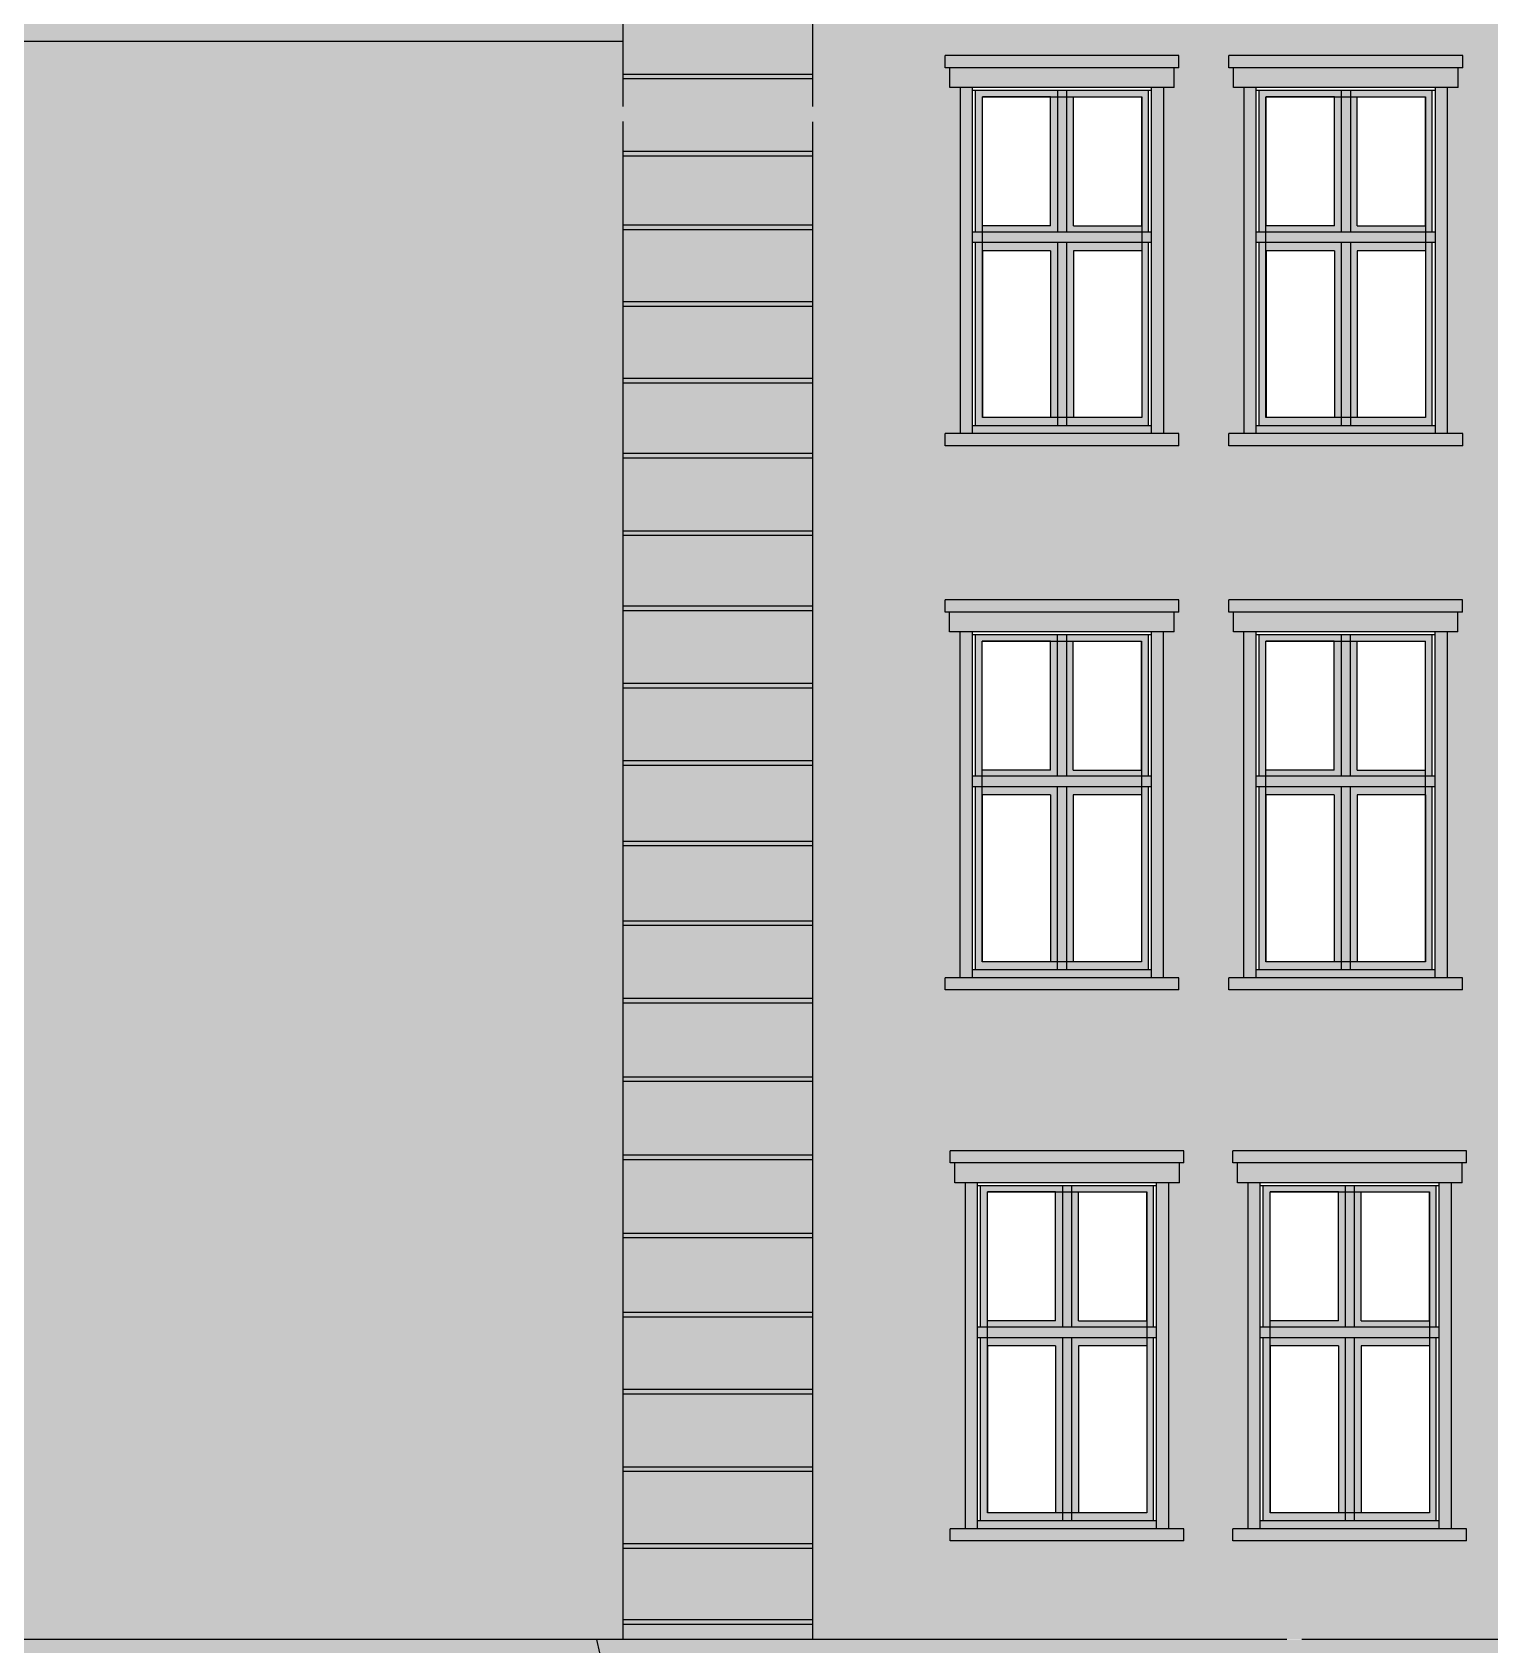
# Model space of a CAD drawing. Header units: metres. Extents: x 11 to 190, y 38 to 70.
# Drawn here: x 112.92 to 122.53, y 47.01 to 57.65 of the extents above; entities that cross this region are included whole.
import ezdxf

# ---------------------------------------------------------------- set-up
doc = ezdxf.new("R2010")
doc.units = ezdxf.units.M
doc.header["$LTSCALE"] = 0.01
doc.header["$XCLIPFRAME"] = 2
doc.linetypes.add('AUSGEZOGEN', pattern=[1000, 1000, 0])
for name, color, linetype in [('A_Fensterrahmen', 1, 'CONTINUOUS'), ('A_Glasbild', 7, 'CONTINUOUS'), ('A_Schraff_Fassade_OG', 41, 'CONTINUOUS'), ('A_Schraff_Fensterrahmen', 255, 'CONTINUOUS'), ('A_Schraff_Gewaende', 23, 'CONTINUOUS'), ('A_Schraff_Paneel', 14, 'CONTINUOUS'), ('A_Schraff_Sims', 17, 'CONTINUOUS'), ('FASSADE', 7, 'AUSGEZOGEN'), ('FASSADE_STRUKTUR', 8, 'AUSGEZOGEN')]:
    doc.layers.add(name, color=color, linetype=linetype)
picture_1 = doc.add_image_def('image1.jpg', size_in_pixel=(60, 84))

msp = doc.modelspace()

# ---------------------------------------------------------------- hatches: boundary and pattern name
at = {"layer": 'A_Schraff_Fassade_OG'}
h = msp.add_hatch(color=256, dxfattribs=at)
h.paths.add_polyline_path([(128.815, 61.399), (118.067, 61.398), (118.067, 59.594), (119.035, 59.594), (119.035, 60.865), (118.965, 60.865), (118.965, 60.995), (118.935, 60.995), (118.935, 61.075), (120.475, 61.075), (120.475, 60.995), (120.445, 60.995), (120.445, 60.865), (120.375, 60.865), (120.375, 59.594), (120.904, 59.594), (120.904, 60.865), (120.834, 60.865), (120.834, 60.995), (120.804, 60.995), (120.804, 61.075), (122.344, 61.075), (122.344, 60.995), (122.314, 60.995), (122.314, 60.865), (122.244, 60.865), (122.244, 59.594), (122.775, 59.594), (122.775, 60.865), (122.705, 60.865), (122.705, 60.995), (122.675, 60.995), (122.675, 61.075), (124.215, 61.075), (124.215, 60.995), (124.185, 60.995), (124.185, 60.865), (124.115, 60.865), (124.115, 59.594), (124.645, 59.594), (124.645, 60.865), (124.575, 60.865), (124.575, 60.995), (124.545, 60.995), (124.545, 61.075), (126.085, 61.075), (126.085, 60.995), (126.055, 60.995), (126.055, 60.865), (125.985, 60.865), (125.985, 59.594), (126.515, 59.594), (126.515, 60.865), (126.445, 60.865), (126.445, 60.995), (126.415, 60.995), (126.415, 61.075), (127.955, 61.075), (127.955, 60.995), (127.925, 60.995), (127.925, 60.865), (127.855, 60.865), (127.855, 59.594), (128.815, 59.594)])
h.paths.add_polyline_path([(128.815, 59.594), (127.855, 59.594), (127.855, 58.585), (127.955, 58.585), (127.955, 58.505), (126.415, 58.505), (126.415, 58.585), (126.515, 58.585), (126.515, 59.594), (125.985, 59.594), (125.985, 58.585), (126.085, 58.585), (126.085, 58.505), (124.545, 58.505), (124.545, 58.585), (124.645, 58.585), (124.645, 59.594), (124.115, 59.594), (124.115, 58.585), (124.215, 58.585), (124.215, 58.505), (122.675, 58.505), (122.675, 58.585), (122.775, 58.585), (122.775, 59.594), (122.244, 59.594), (122.244, 58.585), (122.344, 58.585), (122.344, 58.505), (120.804, 58.505), (120.804, 58.585), (120.904, 58.585), (120.904, 59.594), (120.375, 59.594), (120.375, 58.585), (120.475, 58.585), (120.475, 58.505), (118.935, 58.505), (118.935, 58.585), (119.035, 58.585), (119.035, 59.594), (118.067, 59.594), (118.067, 56.185), (119.038, 56.185), (119.038, 57.284), (118.968, 57.284), (118.968, 57.414), (118.938, 57.414), (118.938, 57.494), (120.478, 57.494), (120.478, 57.414), (120.448, 57.414), (120.448, 57.284), (120.378, 57.284), (120.378, 56.185), (120.908, 56.185), (120.908, 57.284), (120.838, 57.284), (120.838, 57.414), (120.808, 57.414), (120.808, 57.494), (122.348, 57.494), (122.348, 57.414), (122.318, 57.414), (122.318, 57.284), (122.248, 57.284), (122.248, 56.185), (122.779, 56.185), (122.779, 57.284), (122.709, 57.284), (122.709, 57.414), (122.679, 57.414), (122.679, 57.494), (124.219, 57.494), (124.219, 57.414), (124.189, 57.414), (124.189, 57.284), (124.119, 57.284), (124.119, 56.185), (124.649, 56.185), (124.649, 57.284), (124.579, 57.284), (124.579, 57.414), (124.549, 57.414), (124.549, 57.494), (126.089, 57.494), (126.089, 57.414), (126.059, 57.414), (126.059, 57.284), (125.989, 57.284), (125.989, 56.185), (126.585, 56.185), (126.585, 57.284), (126.515, 57.284), (126.515, 57.414), (126.485, 57.414), (126.485, 57.494), (128.025, 57.494), (128.025, 57.414), (127.995, 57.414), (127.995, 57.284), (127.925, 57.284), (127.925, 56.185), (128.815, 56.185)])
h.paths.add_polyline_path([(128.815, 56.185), (127.925, 56.185), (127.925, 55.004), (128.025, 55.004), (128.025, 54.924), (126.485, 54.924), (126.485, 55.004), (126.585, 55.004), (126.585, 56.185), (125.989, 56.185), (125.989, 55.004), (126.089, 55.004), (126.089, 54.924), (124.549, 54.924), (124.549, 55.004), (124.649, 55.004), (124.649, 56.185), (124.119, 56.185), (124.119, 55.004), (124.219, 55.004), (124.219, 54.924), (122.679, 54.924), (122.679, 55.004), (122.779, 55.004), (122.779, 56.185), (122.248, 56.185), (122.248, 55.004), (122.348, 55.004), (122.348, 54.924), (120.808, 54.924), (120.808, 55.004), (120.908, 55.004), (120.908, 56.185), (120.378, 56.185), (120.378, 55.004), (120.478, 55.004), (120.478, 54.924), (118.938, 54.924), (118.938, 55.004), (119.038, 55.004), (119.038, 56.185), (118.067, 56.185), (118.067, 52.565), (119.037, 52.565), (119.037, 53.698), (118.967, 53.698), (118.967, 53.828), (118.937, 53.828), (118.937, 53.908), (120.477, 53.908), (120.477, 53.828), (120.447, 53.828), (120.447, 53.698), (120.377, 53.698), (120.377, 52.565), (120.907, 52.565), (120.907, 53.698), (120.837, 53.698), (120.837, 53.828), (120.807, 53.828), (120.807, 53.908), (122.347, 53.908), (122.347, 53.828), (122.317, 53.828), (122.317, 53.698), (122.247, 53.698), (122.247, 52.565), (122.778, 52.565), (122.778, 53.698), (122.708, 53.698), (122.708, 53.828), (122.678, 53.828), (122.678, 53.908), (124.218, 53.908), (124.218, 53.828), (124.188, 53.828), (124.188, 53.698), (124.118, 53.698), (124.118, 52.565), (124.648, 52.565), (124.648, 53.698), (124.578, 53.698), (124.578, 53.828), (124.548, 53.828), (124.548, 53.908), (126.088, 53.908), (126.088, 53.828), (126.058, 53.828), (126.058, 53.698), (125.988, 53.698), (125.988, 52.565), (126.517, 52.565), (126.517, 53.698), (126.447, 53.698), (126.447, 53.828), (126.417, 53.828), (126.417, 53.908), (127.957, 53.908), (127.957, 53.828), (127.927, 53.828), (127.927, 53.698), (127.857, 53.698), (127.857, 52.565), (128.815, 52.565)])
h.paths.add_polyline_path([(128.815, 52.565), (127.857, 52.565), (127.857, 51.418), (127.957, 51.418), (127.957, 51.338), (126.417, 51.338), (126.417, 51.418), (126.517, 51.418), (126.517, 52.565), (125.988, 52.565), (125.988, 51.418), (126.088, 51.418), (126.088, 51.338), (124.548, 51.338), (124.548, 51.418), (124.648, 51.418), (124.648, 52.565), (124.118, 52.565), (124.118, 51.418), (124.218, 51.418), (124.218, 51.338), (122.678, 51.338), (122.678, 51.418), (122.778, 51.418), (122.778, 52.565), (122.247, 52.565), (122.247, 51.418), (122.347, 51.418), (122.347, 51.338), (120.807, 51.338), (120.807, 51.418), (120.907, 51.418), (120.907, 52.565), (120.377, 52.565), (120.377, 51.418), (120.477, 51.418), (120.477, 51.338), (118.937, 51.338), (118.937, 51.418), (119.037, 51.418), (119.037, 52.565), (118.067, 52.565), (118.067, 49.316), (119.071, 49.316), (119.071, 50.068), (119.001, 50.068), (119.001, 50.198), (118.971, 50.198), (118.971, 50.278), (120.511, 50.278), (120.511, 50.198), (120.481, 50.198), (120.481, 50.068), (120.411, 50.068), (120.411, 49.316), (120.934, 49.316), (120.934, 50.068), (120.864, 50.068), (120.864, 50.198), (120.834, 50.198), (120.834, 50.278), (122.374, 50.278), (122.374, 50.198), (122.344, 50.198), (122.344, 50.068), (122.274, 50.068), (122.274, 49.316), (122.842, 49.316), (122.842, 50.068), (122.772, 50.068), (122.772, 50.198), (122.742, 50.198), (122.742, 50.278), (124.282, 50.278), (124.282, 50.198), (124.252, 50.198), (124.252, 50.068), (124.182, 50.068), (124.182, 49.316), (124.731, 49.316), (124.731, 50.068), (124.661, 50.068), (124.661, 50.198), (124.631, 50.198), (124.631, 50.278), (126.171, 50.278), (126.171, 50.198), (126.141, 50.198), (126.141, 50.068), (126.071, 50.068), (126.071, 49.316), (126.596, 49.316), (126.596, 50.072), (126.526, 50.072), (126.526, 50.202), (126.496, 50.202), (126.496, 50.282), (128.036, 50.282), (128.036, 50.202), (128.006, 50.202), (128.006, 50.072), (127.936, 50.072), (127.936, 49.316), (128.815, 49.316)])
h.paths.add_polyline_path([(128.815, 49.316), (127.936, 49.316), (127.936, 47.792), (128.036, 47.792), (128.036, 47.712), (126.496, 47.712), (126.496, 47.792), (126.596, 47.792), (126.596, 49.316), (126.071, 49.316), (126.071, 47.788), (126.171, 47.788), (126.171, 47.708), (124.631, 47.708), (124.631, 47.788), (124.731, 47.788), (124.731, 49.316), (124.182, 49.316), (124.182, 47.788), (124.282, 47.788), (124.282, 47.708), (122.742, 47.708), (122.742, 47.788), (122.842, 47.788), (122.842, 49.316), (122.274, 49.316), (122.274, 47.788), (122.374, 47.788), (122.374, 47.708), (120.834, 47.708), (120.834, 47.788), (120.934, 47.788), (120.934, 49.316), (120.411, 49.316), (120.411, 47.788), (120.511, 47.788), (120.511, 47.708), (118.971, 47.708), (118.971, 47.788), (119.071, 47.788), (119.071, 49.316), (118.067, 49.316), (118.067, 47.058), (128.815, 47.058)])
msp.add_hatch(color=256, dxfattribs=at).paths.add_polyline_path([(110.389, 57.588), (110.389, 47.058), (116.643, 47.058), (116.817, 47.058), (116.817, 57.588)])
at = {"layer": 'A_Schraff_Fensterrahmen'}
h = msp.add_hatch(color=256, dxfattribs=at)
h.paths.add_polyline_path([(119.678, 57.264), (119.138, 57.264), (119.138, 56.332), (119.678, 56.332)])
h.paths.add_polyline_path([(119.633, 57.223), (119.633, 56.373), (119.183, 56.373), (119.183, 57.223)], flags=16)
h.paths.add_polyline_path([(120.278, 57.264), (119.738, 57.264), (119.738, 56.332), (120.278, 56.332)])
h.paths.add_polyline_path([(119.783, 57.223), (120.233, 57.223), (120.233, 56.373), (119.783, 56.373)], flags=16)
h.paths.add_polyline_path([(119.738, 57.264), (119.678, 57.264), (119.678, 56.332), (119.738, 56.332)])
h.paths.add_polyline_path([(119.678, 56.262), (119.138, 56.262), (119.138, 55.056), (119.678, 55.056)])
h.paths.add_polyline_path([(119.633, 56.209), (119.633, 55.109), (119.183, 55.109), (119.183, 56.209)], flags=16)
h.paths.add_polyline_path([(120.278, 56.262), (119.738, 56.262), (119.738, 55.056), (120.278, 55.056)])
h.paths.add_polyline_path([(120.233, 56.209), (120.233, 55.109), (119.783, 55.109), (119.783, 56.209)], flags=16)
h.paths.add_polyline_path([(119.738, 56.262), (119.678, 56.262), (119.678, 55.056), (119.738, 55.056)])
h.paths.add_polyline_path([(120.298, 56.299), (119.118, 56.299), (119.118, 56.262), (120.298, 56.262)])
h.paths.add_polyline_path([(120.298, 56.332), (119.118, 56.332), (119.118, 56.299), (120.298, 56.299)])
h.paths.add_polyline_path([(120.298, 55.056), (119.118, 55.056), (119.118, 55.004), (120.298, 55.004)])
h = msp.add_hatch(color=256, dxfattribs=at)
h.paths.add_polyline_path([(121.548, 57.264), (121.008, 57.264), (121.008, 56.332), (121.548, 56.332)])
h.paths.add_polyline_path([(121.503, 57.223), (121.503, 56.373), (121.053, 56.373), (121.053, 57.223)], flags=16)
h.paths.add_polyline_path([(122.148, 57.264), (121.608, 57.264), (121.608, 56.332), (122.148, 56.332)])
h.paths.add_polyline_path([(121.653, 57.223), (122.103, 57.223), (122.103, 56.373), (121.653, 56.373)], flags=16)
h.paths.add_polyline_path([(121.608, 57.264), (121.548, 57.264), (121.548, 56.332), (121.608, 56.332)])
h.paths.add_polyline_path([(121.548, 56.262), (121.008, 56.262), (121.008, 55.056), (121.548, 55.056)])
h.paths.add_polyline_path([(121.503, 56.209), (121.503, 55.109), (121.053, 55.109), (121.053, 56.209)], flags=16)
h.paths.add_polyline_path([(122.148, 56.262), (121.608, 56.262), (121.608, 55.056), (122.148, 55.056)])
h.paths.add_polyline_path([(122.103, 56.209), (122.103, 55.109), (121.653, 55.109), (121.653, 56.209)], flags=16)
h.paths.add_polyline_path([(121.608, 56.262), (121.548, 56.262), (121.548, 55.056), (121.608, 55.056)])
h.paths.add_polyline_path([(122.168, 56.299), (120.988, 56.299), (120.988, 56.262), (122.168, 56.262)])
h.paths.add_polyline_path([(122.168, 56.332), (120.988, 56.332), (120.988, 56.299), (122.168, 56.299)])
h.paths.add_polyline_path([(122.168, 55.056), (120.988, 55.056), (120.988, 55.004), (122.168, 55.004)])
h = msp.add_hatch(color=256, dxfattribs=at)
h.paths.add_polyline_path([(119.677, 53.678), (119.137, 53.678), (119.137, 52.746), (119.677, 52.746)])
h.paths.add_polyline_path([(119.632, 53.637), (119.632, 52.787), (119.182, 52.787), (119.182, 53.637)], flags=16)
h.paths.add_polyline_path([(120.277, 53.678), (119.737, 53.678), (119.737, 52.746), (120.277, 52.746)])
h.paths.add_polyline_path([(119.782, 53.637), (120.232, 53.637), (120.232, 52.787), (119.782, 52.787)], flags=16)
h.paths.add_polyline_path([(119.737, 53.678), (119.677, 53.678), (119.677, 52.746), (119.737, 52.746)])
h.paths.add_polyline_path([(119.677, 52.676), (119.137, 52.676), (119.137, 51.47), (119.677, 51.47)])
h.paths.add_polyline_path([(119.632, 52.623), (119.632, 51.523), (119.182, 51.523), (119.182, 52.623)], flags=16)
h.paths.add_polyline_path([(120.277, 52.676), (119.737, 52.676), (119.737, 51.47), (120.277, 51.47)])
h.paths.add_polyline_path([(120.232, 52.623), (120.232, 51.523), (119.782, 51.523), (119.782, 52.623)], flags=16)
h.paths.add_polyline_path([(119.737, 52.676), (119.677, 52.676), (119.677, 51.47), (119.737, 51.47)])
h.paths.add_polyline_path([(120.297, 52.713), (119.117, 52.713), (119.117, 52.676), (120.297, 52.676)])
h.paths.add_polyline_path([(120.297, 52.746), (119.117, 52.746), (119.117, 52.713), (120.297, 52.713)])
h.paths.add_polyline_path([(120.297, 51.47), (119.117, 51.47), (119.117, 51.418), (120.297, 51.418)])
h = msp.add_hatch(color=256, dxfattribs=at)
h.paths.add_polyline_path([(121.547, 53.678), (121.007, 53.678), (121.007, 52.746), (121.547, 52.746)])
h.paths.add_polyline_path([(121.502, 53.637), (121.502, 52.787), (121.052, 52.787), (121.052, 53.637)], flags=16)
h.paths.add_polyline_path([(122.147, 53.678), (121.607, 53.678), (121.607, 52.746), (122.147, 52.746)])
h.paths.add_polyline_path([(121.652, 53.637), (122.102, 53.637), (122.102, 52.787), (121.652, 52.787)], flags=16)
h.paths.add_polyline_path([(121.607, 53.678), (121.547, 53.678), (121.547, 52.746), (121.607, 52.746)])
h.paths.add_polyline_path([(121.547, 52.676), (121.007, 52.676), (121.007, 51.47), (121.547, 51.47)])
h.paths.add_polyline_path([(121.502, 52.623), (121.502, 51.523), (121.052, 51.523), (121.052, 52.623)], flags=16)
h.paths.add_polyline_path([(122.147, 52.676), (121.607, 52.676), (121.607, 51.47), (122.147, 51.47)])
h.paths.add_polyline_path([(122.102, 52.623), (122.102, 51.523), (121.652, 51.523), (121.652, 52.623)], flags=16)
h.paths.add_polyline_path([(121.607, 52.676), (121.547, 52.676), (121.547, 51.47), (121.607, 51.47)])
h.paths.add_polyline_path([(122.167, 52.713), (120.987, 52.713), (120.987, 52.676), (122.167, 52.676)])
h.paths.add_polyline_path([(122.167, 52.746), (120.987, 52.746), (120.987, 52.713), (122.167, 52.713)])
h.paths.add_polyline_path([(122.167, 51.47), (120.987, 51.47), (120.987, 51.418), (122.167, 51.418)])
h = msp.add_hatch(color=256, dxfattribs=at)
h.paths.add_polyline_path([(119.711, 50.048), (119.171, 50.048), (119.171, 49.116), (119.711, 49.116)])
h.paths.add_polyline_path([(119.666, 50.007), (119.666, 49.157), (119.216, 49.157), (119.216, 50.007)], flags=16)
h.paths.add_polyline_path([(120.311, 50.048), (119.771, 50.048), (119.771, 49.116), (120.311, 49.116)])
h.paths.add_polyline_path([(119.816, 50.007), (120.266, 50.007), (120.266, 49.157), (119.816, 49.157)], flags=16)
h.paths.add_polyline_path([(119.771, 50.048), (119.711, 50.048), (119.711, 49.116), (119.771, 49.116)])
h.paths.add_polyline_path([(119.711, 49.046), (119.171, 49.046), (119.171, 47.84), (119.711, 47.84)])
h.paths.add_polyline_path([(119.666, 48.993), (119.666, 47.893), (119.216, 47.893), (119.216, 48.993)], flags=16)
h.paths.add_polyline_path([(120.311, 49.046), (119.771, 49.046), (119.771, 47.84), (120.311, 47.84)])
h.paths.add_polyline_path([(120.266, 48.993), (120.266, 47.893), (119.816, 47.893), (119.816, 48.993)], flags=16)
h.paths.add_polyline_path([(119.771, 49.046), (119.711, 49.046), (119.711, 47.84), (119.771, 47.84)])
h.paths.add_polyline_path([(120.331, 49.083), (119.151, 49.083), (119.151, 49.046), (120.331, 49.046)])
h.paths.add_polyline_path([(120.331, 49.116), (119.151, 49.116), (119.151, 49.083), (120.331, 49.083)])
h.paths.add_polyline_path([(120.331, 47.84), (119.151, 47.84), (119.151, 47.788), (120.331, 47.788)])
h = msp.add_hatch(color=256, dxfattribs=at)
h.paths.add_polyline_path([(121.574, 50.048), (121.034, 50.048), (121.034, 49.116), (121.574, 49.116)])
h.paths.add_polyline_path([(121.529, 50.007), (121.529, 49.157), (121.079, 49.157), (121.079, 50.007)], flags=16)
h.paths.add_polyline_path([(122.174, 50.048), (121.634, 50.048), (121.634, 49.116), (122.174, 49.116)])
h.paths.add_polyline_path([(121.679, 50.007), (122.129, 50.007), (122.129, 49.157), (121.679, 49.157)], flags=16)
h.paths.add_polyline_path([(121.634, 50.048), (121.574, 50.048), (121.574, 49.116), (121.634, 49.116)])
h.paths.add_polyline_path([(121.574, 49.046), (121.034, 49.046), (121.034, 47.84), (121.574, 47.84)])
h.paths.add_polyline_path([(121.529, 48.993), (121.529, 47.893), (121.079, 47.893), (121.079, 48.993)], flags=16)
h.paths.add_polyline_path([(122.174, 49.046), (121.634, 49.046), (121.634, 47.84), (122.174, 47.84)])
h.paths.add_polyline_path([(122.129, 48.993), (122.129, 47.893), (121.679, 47.893), (121.679, 48.993)], flags=16)
h.paths.add_polyline_path([(121.634, 49.046), (121.574, 49.046), (121.574, 47.84), (121.634, 47.84)])
h.paths.add_polyline_path([(122.194, 49.083), (121.014, 49.083), (121.014, 49.046), (122.194, 49.046)])
h.paths.add_polyline_path([(122.194, 49.116), (121.014, 49.116), (121.014, 49.083), (122.194, 49.083)])
h.paths.add_polyline_path([(122.194, 47.84), (121.014, 47.84), (121.014, 47.788), (122.194, 47.788)])
at = {"layer": 'A_Schraff_Gewaende'}
h = msp.add_hatch(color=256, dxfattribs=at)
h.dxf.hatch_style = 1
h.paths.add_polyline_path([(120.478, 57.494), (118.938, 57.494), (118.938, 57.414), (120.478, 57.414)])
h.paths.add_polyline_path([(120.448, 57.414), (118.968, 57.414), (118.968, 57.284), (120.448, 57.284)])
h.paths.add_polyline_path([(119.118, 57.284), (119.038, 57.284), (119.038, 55.004), (119.118, 55.004)])
h.paths.add_polyline_path([(120.378, 57.284), (120.298, 57.284), (120.298, 55.004), (120.378, 55.004)])
h.paths.add_polyline_path([(120.298, 55.056), (119.118, 55.056), (119.118, 55.004), (120.298, 55.004)])
h.paths.add_polyline_path([(120.478, 55.004), (118.938, 55.004), (118.938, 54.924), (120.478, 54.924)])
h = msp.add_hatch(color=256, dxfattribs=at)
h.dxf.hatch_style = 1
h.paths.add_polyline_path([(122.348, 57.494), (120.808, 57.494), (120.808, 57.414), (122.348, 57.414)])
h.paths.add_polyline_path([(122.318, 57.414), (120.838, 57.414), (120.838, 57.284), (122.318, 57.284)])
h.paths.add_polyline_path([(120.988, 57.284), (120.908, 57.284), (120.908, 55.004), (120.988, 55.004)])
h.paths.add_polyline_path([(122.248, 57.284), (122.168, 57.284), (122.168, 55.004), (122.248, 55.004)])
h.paths.add_polyline_path([(122.168, 55.056), (120.988, 55.056), (120.988, 55.004), (122.168, 55.004)])
h.paths.add_polyline_path([(122.348, 55.004), (120.808, 55.004), (120.808, 54.924), (122.348, 54.924)])
h = msp.add_hatch(color=256, dxfattribs=at)
h.dxf.hatch_style = 1
h.paths.add_polyline_path([(120.477, 53.908), (118.937, 53.908), (118.937, 53.828), (120.477, 53.828)])
h.paths.add_polyline_path([(120.447, 53.828), (118.967, 53.828), (118.967, 53.698), (120.447, 53.698)])
h.paths.add_polyline_path([(119.117, 53.698), (119.037, 53.698), (119.037, 51.418), (119.117, 51.418)])
h.paths.add_polyline_path([(120.377, 53.698), (120.297, 53.698), (120.297, 51.418), (120.377, 51.418)])
h.paths.add_polyline_path([(120.297, 51.47), (119.117, 51.47), (119.117, 51.418), (120.297, 51.418)])
h.paths.add_polyline_path([(120.477, 51.418), (118.937, 51.418), (118.937, 51.338), (120.477, 51.338)])
h = msp.add_hatch(color=256, dxfattribs=at)
h.dxf.hatch_style = 1
h.paths.add_polyline_path([(122.347, 53.908), (120.807, 53.908), (120.807, 53.828), (122.347, 53.828)])
h.paths.add_polyline_path([(122.317, 53.828), (120.837, 53.828), (120.837, 53.698), (122.317, 53.698)])
h.paths.add_polyline_path([(120.987, 53.698), (120.907, 53.698), (120.907, 51.418), (120.987, 51.418)])
h.paths.add_polyline_path([(122.247, 53.698), (122.167, 53.698), (122.167, 51.418), (122.247, 51.418)])
h.paths.add_polyline_path([(122.167, 51.47), (120.987, 51.47), (120.987, 51.418), (122.167, 51.418)])
h.paths.add_polyline_path([(122.347, 51.418), (120.807, 51.418), (120.807, 51.338), (122.347, 51.338)])
h = msp.add_hatch(color=256, dxfattribs=at)
h.dxf.hatch_style = 1
h.paths.add_polyline_path([(120.511, 50.278), (118.971, 50.278), (118.971, 50.198), (120.511, 50.198)])
h.paths.add_polyline_path([(120.481, 50.198), (119.001, 50.198), (119.001, 50.068), (120.481, 50.068)])
h.paths.add_polyline_path([(119.151, 50.068), (119.071, 50.068), (119.071, 47.788), (119.151, 47.788)])
h.paths.add_polyline_path([(120.411, 50.068), (120.331, 50.068), (120.331, 47.788), (120.411, 47.788)])
h.paths.add_polyline_path([(120.331, 47.84), (119.151, 47.84), (119.151, 47.788), (120.331, 47.788)])
h.paths.add_polyline_path([(120.511, 47.788), (118.971, 47.788), (118.971, 47.708), (120.511, 47.708)])
h = msp.add_hatch(color=256, dxfattribs=at)
h.dxf.hatch_style = 1
h.paths.add_polyline_path([(122.374, 50.278), (120.834, 50.278), (120.834, 50.198), (122.374, 50.198)])
h.paths.add_polyline_path([(122.344, 50.198), (120.864, 50.198), (120.864, 50.068), (122.344, 50.068)])
h.paths.add_polyline_path([(121.014, 50.068), (120.934, 50.068), (120.934, 47.788), (121.014, 47.788)])
h.paths.add_polyline_path([(122.274, 50.068), (122.194, 50.068), (122.194, 47.788), (122.274, 47.788)])
h.paths.add_polyline_path([(122.194, 47.84), (121.014, 47.84), (121.014, 47.788), (122.194, 47.788)])
h.paths.add_polyline_path([(122.374, 47.788), (120.834, 47.788), (120.834, 47.708), (122.374, 47.708)])
at = {"layer": 'A_Schraff_Paneel'}
h = msp.add_hatch(color=256, dxfattribs=at)
h.paths.add_polyline_path([(128.815, 61.399), (128.815, 47.058), (130.072, 47.058), (130.071, 61.399)])
h.paths.add_polyline_path([(116.817, 61.393), (116.817, 47.058), (118.067, 47.058), (118.066, 61.398)])
at = {"layer": 'A_Schraff_Sims'}
h = msp.add_hatch(color=256, dxfattribs=at)
h.paths.add_polyline_path([(116.817, 57.707), (31.233, 57.707), (31.233, 57.588), (116.817, 57.588)])
h.paths.add_polyline_path([(55.246, 43.35), (55.257, 43.434), (55.117, 43.484), (31.28, 43.484), (31.14, 43.434), (31.151, 43.35)])
h = msp.add_hatch(color=256, dxfattribs=at)
h.paths.add_polyline_path([(116.643, 47.056), (130.286, 47.056), (130.265, 46.969), (116.662, 46.969)])
h.paths.add_polyline_path([(130.286, 47.056), (131.289, 47.056), (131.289, 46.969), (130.265, 46.969)])
h.paths.add_polyline_path([(130.052, 46.969), (131.289, 46.969), (131.161, 46.917), (130.052, 46.917)])
h.paths.add_polyline_path([(130.052, 46.917), (131.161, 46.917), (131.161, 46.895), (130.052, 46.895)])
h.paths.add_polyline_path([(130.072, 47.921), (131.049, 47.921), (131.049, 47.771), (130.072, 47.771)])
msp.add_hatch(color=256, dxfattribs=at).paths.add_polyline_path([(116.662, 46.97), (116.643, 47.058), (59.001, 47.058), (59.001, 46.97)])

# ---------------------------------------------------------------- linework, layer by layer
at = {"layer": 'A_Fensterrahmen'}
for p, q in [((120.298, 57.264), (119.118, 57.264)), ((119.138, 56.332), (119.138, 57.264)), ((119.678, 57.264), (119.678, 56.332)), ((119.738, 57.264), (119.738, 56.332)), ((120.278, 56.332), (120.278, 57.264)), ((122.168, 57.264), (120.988, 57.264)), ((121.008, 56.332), (121.008, 57.264)), ((121.548, 57.264), (121.548, 56.332)), ((121.608, 57.264), (121.608, 56.332)), ((122.148, 56.332), (122.148, 57.264)), ((119.183, 56.373), (119.183, 57.223)), ((119.633, 57.223), (119.183, 57.223)), ((119.633, 56.373), (119.633, 57.223)), ((119.783, 56.373), (119.783, 57.223)), ((119.783, 57.223), (120.233, 57.223)), ((120.233, 56.373), (120.233, 57.223)), ((121.503, 57.223), (121.053, 57.223)), ((121.053, 56.373), (121.053, 57.223)), ((121.503, 56.373), (121.503, 57.223)), ((121.653, 56.373), (121.653, 57.223)), ((121.653, 57.223), (122.103, 57.223)), ((122.103, 56.373), (122.103, 57.223)), ((120.298, 56.332), (119.118, 56.332)), ((119.633, 56.373), (119.183, 56.373)), ((119.783, 56.373), (120.233, 56.373)), ((122.168, 56.332), (120.988, 56.332)), ((121.503, 56.373), (121.053, 56.373)), ((121.653, 56.373), (122.103, 56.373)), ((120.298, 56.262), (119.118, 56.262)), ((119.138, 55.056), (119.138, 56.262)), ((119.633, 56.209), (119.183, 56.209)), ((119.183, 56.209), (119.183, 55.109)), ((119.633, 56.209), (119.633, 55.109)), ((119.678, 56.262), (119.678, 55.056)), ((119.738, 56.262), (119.738, 55.056)), ((119.783, 56.209), (119.783, 55.109)), ((120.233, 56.209), (119.783, 56.209)), ((120.233, 56.209), (120.233, 55.109)), ((120.278, 55.056), (120.278, 56.262)), ((122.168, 56.262), (120.988, 56.262)), ((121.008, 55.056), (121.008, 56.262)), ((121.503, 56.209), (121.053, 56.209)), ((121.053, 56.209), (121.053, 55.109)), ((121.503, 56.209), (121.503, 55.109)), ((121.548, 56.262), (121.548, 55.056)), ((121.608, 56.262), (121.608, 55.056)), ((121.653, 56.209), (121.653, 55.109)), ((122.103, 56.209), (121.653, 56.209)), ((122.103, 56.209), (122.103, 55.109)), ((122.148, 55.056), (122.148, 56.262)), ((119.633, 55.109), (119.183, 55.109)), ((120.233, 55.109), (119.783, 55.109)), ((121.503, 55.109), (121.053, 55.109)), ((122.103, 55.109), (121.653, 55.109)), ((120.298, 55.056), (119.118, 55.056)), ((122.168, 55.056), (120.988, 55.056)), ((120.297, 53.678), (119.117, 53.678)), ((119.137, 52.746), (119.137, 53.678)), ((119.632, 53.637), (119.182, 53.637)), ((119.182, 52.787), (119.182, 53.637)), ((119.632, 52.787), (119.632, 53.637)), ((119.677, 53.678), (119.677, 52.746)), ((119.737, 53.678), (119.737, 52.746)), ((119.782, 52.787), (119.782, 53.637)), ((119.782, 53.637), (120.232, 53.637)), ((120.232, 52.787), (120.232, 53.637)), ((120.277, 52.746), (120.277, 53.678)), ((122.167, 53.678), (120.987, 53.678)), ((121.007, 52.746), (121.007, 53.678)), ((121.502, 53.637), (121.052, 53.637)), ((121.052, 52.787), (121.052, 53.637)), ((121.502, 52.787), (121.502, 53.637)), ((121.547, 53.678), (121.547, 52.746)), ((121.607, 53.678), (121.607, 52.746)), ((121.652, 53.637), (122.102, 53.637)), ((121.652, 52.787), (121.652, 53.637)), ((122.102, 52.787), (122.102, 53.637)), ((122.147, 52.746), (122.147, 53.678)), ((119.632, 52.787), (119.182, 52.787)), ((119.782, 52.787), (120.232, 52.787)), ((121.502, 52.787), (121.052, 52.787)), ((121.652, 52.787), (122.102, 52.787)), ((120.297, 52.746), (119.117, 52.746)), ((120.297, 52.676), (119.117, 52.676)), ((119.137, 51.47), (119.137, 52.676)), ((119.677, 52.676), (119.677, 51.47)), ((119.737, 52.676), (119.737, 51.47)), ((120.277, 51.47), (120.277, 52.676)), ((122.167, 52.746), (120.987, 52.746)), ((122.167, 52.676), (120.987, 52.676)), ((121.007, 51.47), (121.007, 52.676)), ((121.547, 52.676), (121.547, 51.47)), ((121.607, 52.676), (121.607, 51.47)), ((122.147, 51.47), (122.147, 52.676)), ((119.182, 52.623), (119.182, 51.523)), ((119.632, 52.623), (119.182, 52.623)), ((119.632, 52.623), (119.632, 51.523)), ((119.782, 52.623), (119.782, 51.523)), ((120.232, 52.623), (119.782, 52.623)), ((120.232, 52.623), (120.232, 51.523)), ((121.502, 52.623), (121.052, 52.623)), ((121.052, 52.623), (121.052, 51.523)), ((121.502, 52.623), (121.502, 51.523)), ((121.652, 52.623), (121.652, 51.523)), ((122.102, 52.623), (121.652, 52.623)), ((122.102, 52.623), (122.102, 51.523)), ((119.632, 51.523), (119.182, 51.523)), ((120.232, 51.523), (119.782, 51.523)), ((121.502, 51.523), (121.052, 51.523)), ((122.102, 51.523), (121.652, 51.523)), ((120.297, 51.47), (119.117, 51.47)), ((122.167, 51.47), (120.987, 51.47)), ((120.331, 50.048), (119.151, 50.048)), ((119.171, 49.116), (119.171, 50.048)), ((119.666, 50.007), (119.216, 50.007)), ((119.216, 49.157), (119.216, 50.007)), ((119.666, 49.157), (119.666, 50.007)), ((119.711, 50.048), (119.711, 49.116)), ((119.771, 50.048), (119.771, 49.116)), ((119.816, 49.157), (119.816, 50.007)), ((119.816, 50.007), (120.266, 50.007)), ((120.266, 49.157), (120.266, 50.007)), ((120.311, 49.116), (120.311, 50.048)), ((122.194, 50.048), (121.014, 50.048)), ((121.034, 49.116), (121.034, 50.048)), ((121.529, 50.007), (121.079, 50.007)), ((121.079, 49.157), (121.079, 50.007)), ((121.529, 49.157), (121.529, 50.007)), ((121.574, 50.048), (121.574, 49.116)), ((121.634, 50.048), (121.634, 49.116)), ((121.679, 49.157), (121.679, 50.007)), ((121.679, 50.007), (122.129, 50.007)), ((122.129, 49.157), (122.129, 50.007)), ((122.174, 49.116), (122.174, 50.048)), ((119.666, 49.157), (119.216, 49.157)), ((119.816, 49.157), (120.266, 49.157)), ((121.529, 49.157), (121.079, 49.157)), ((121.679, 49.157), (122.129, 49.157)), ((120.331, 49.116), (119.151, 49.116)), ((120.331, 49.046), (119.151, 49.046)), ((119.171, 47.84), (119.171, 49.046)), ((119.711, 49.046), (119.711, 47.84)), ((119.771, 49.046), (119.771, 47.84)), ((120.311, 47.84), (120.311, 49.046)), ((122.194, 49.116), (121.014, 49.116)), ((122.194, 49.046), (121.014, 49.046)), ((121.034, 47.84), (121.034, 49.046)), ((121.574, 49.046), (121.574, 47.84)), ((121.634, 49.046), (121.634, 47.84)), ((122.174, 47.84), (122.174, 49.046)), ((119.666, 48.993), (119.216, 48.993)), ((119.216, 48.993), (119.216, 47.893)), ((119.666, 48.993), (119.666, 47.893)), ((119.816, 48.993), (119.816, 47.893)), ((120.266, 48.993), (119.816, 48.993)), ((120.266, 48.993), (120.266, 47.893)), ((121.529, 48.993), (121.079, 48.993)), ((121.079, 48.993), (121.079, 47.893)), ((121.529, 48.993), (121.529, 47.893)), ((121.679, 48.993), (121.679, 47.893)), ((122.129, 48.993), (121.679, 48.993)), ((122.129, 48.993), (122.129, 47.893)), ((119.666, 47.893), (119.216, 47.893)), ((120.266, 47.893), (119.816, 47.893)), ((121.529, 47.893), (121.079, 47.893)), ((122.129, 47.893), (121.679, 47.893)), ((120.331, 47.84), (119.151, 47.84)), ((122.194, 47.84), (121.014, 47.84))]:
    msp.add_line(p, q, dxfattribs=at)
at = {"layer": 'FASSADE'}
for p, q in [((116.817, 47.06), (116.817, 61.402)), ((116.817, 47.058), (116.817, 61.398)), ((116.817, 47.06), (116.817, 61.397)), ((116.817, 47.06), (116.817, 61.393)), ((116.817, 57.588), (59.133, 57.588)), ((120.478, 57.494), (118.938, 57.494)), ((118.938, 57.414), (118.938, 57.494)), ((120.478, 57.414), (120.478, 57.494)), ((122.348, 57.494), (120.808, 57.494)), ((120.808, 57.414), (120.808, 57.494)), ((122.348, 57.414), (122.348, 57.494)), ((120.478, 57.414), (118.938, 57.414)), ((118.968, 57.284), (118.968, 57.414)), ((120.448, 57.284), (120.448, 57.414)), ((122.348, 57.414), (120.808, 57.414)), ((120.838, 57.284), (120.838, 57.414)), ((122.318, 57.284), (122.318, 57.414)), ((120.448, 57.284), (118.968, 57.284)), ((119.038, 55.004), (119.038, 57.284)), ((119.118, 55.004), (119.118, 57.284)), ((120.298, 55.004), (120.298, 57.284)), ((120.378, 55.004), (120.378, 57.284)), ((122.318, 57.284), (120.838, 57.284)), ((120.908, 55.004), (120.908, 57.284)), ((120.988, 55.004), (120.988, 57.284)), ((122.168, 55.004), (122.168, 57.284)), ((122.248, 55.004), (122.248, 57.284)), ((120.478, 55.004), (118.938, 55.004)), ((118.938, 54.924), (118.938, 55.004)), ((120.478, 54.924), (120.478, 55.004)), ((122.348, 55.004), (120.808, 55.004)), ((120.808, 54.924), (120.808, 55.004)), ((122.348, 54.924), (122.348, 55.004)), ((120.478, 54.924), (118.938, 54.924)), ((122.348, 54.924), (120.808, 54.924)), ((120.477, 53.908), (118.937, 53.908)), ((118.937, 53.828), (118.937, 53.908)), ((120.477, 53.828), (118.937, 53.828)), ((118.967, 53.698), (118.967, 53.828)), ((120.447, 53.698), (120.447, 53.828)), ((120.477, 53.828), (120.477, 53.908)), ((122.347, 53.908), (120.807, 53.908)), ((120.807, 53.828), (120.807, 53.908)), ((122.347, 53.828), (120.807, 53.828)), ((120.837, 53.698), (120.837, 53.828)), ((122.317, 53.698), (122.317, 53.828)), ((122.347, 53.828), (122.347, 53.908)), ((120.447, 53.698), (118.967, 53.698)), ((119.037, 51.418), (119.037, 53.698)), ((119.117, 51.418), (119.117, 53.698)), ((120.297, 51.418), (120.297, 53.698)), ((120.377, 51.418), (120.377, 53.698)), ((122.317, 53.698), (120.837, 53.698)), ((120.907, 51.418), (120.907, 53.698)), ((120.987, 51.418), (120.987, 53.698)), ((122.167, 51.418), (122.167, 53.698)), ((122.247, 51.418), (122.247, 53.698)), ((120.477, 51.418), (118.937, 51.418)), ((118.937, 51.338), (118.937, 51.418)), ((120.477, 51.338), (120.477, 51.418)), ((122.347, 51.418), (120.807, 51.418)), ((120.807, 51.338), (120.807, 51.418)), ((122.347, 51.338), (122.347, 51.418)), ((120.477, 51.338), (118.937, 51.338)), ((122.347, 51.338), (120.807, 51.338)), ((120.511, 50.278), (118.971, 50.278)), ((118.971, 50.198), (118.971, 50.278)), ((120.511, 50.198), (120.511, 50.278)), ((122.374, 50.278), (120.834, 50.278)), ((120.834, 50.198), (120.834, 50.278)), ((122.374, 50.198), (122.374, 50.278)), ((120.511, 50.198), (118.971, 50.198)), ((119.001, 50.068), (119.001, 50.198)), ((120.481, 50.068), (120.481, 50.198)), ((122.374, 50.198), (120.834, 50.198)), ((120.864, 50.068), (120.864, 50.198)), ((122.344, 50.068), (122.344, 50.198)), ((120.481, 50.068), (119.001, 50.068)), ((119.071, 47.788), (119.071, 50.068)), ((119.151, 47.788), (119.151, 50.068)), ((120.331, 47.788), (120.331, 50.068)), ((120.411, 47.788), (120.411, 50.068)), ((122.344, 50.068), (120.864, 50.068)), ((120.934, 47.788), (120.934, 50.068)), ((121.014, 47.788), (121.014, 50.068)), ((122.194, 47.788), (122.194, 50.068)), ((122.274, 47.788), (122.274, 50.068)), ((120.511, 47.788), (118.971, 47.788)), ((118.971, 47.708), (118.971, 47.788)), ((120.511, 47.708), (120.511, 47.788)), ((122.374, 47.788), (120.834, 47.788)), ((120.834, 47.708), (120.834, 47.788)), ((122.374, 47.708), (122.374, 47.788)), ((120.511, 47.708), (118.971, 47.708)), ((122.374, 47.708), (120.834, 47.708)), ((116.643, 47.058), (59.001, 47.058)), ((116.662, 46.97), (116.643, 47.058)), ((131.289, 47.058), (116.643, 47.058))]:
    msp.add_line(p, q, dxfattribs=at)
at = {"layer": 'FASSADE_STRUKTUR'}
msp.add_line((118.067, 47.059), (118.067, 61.402), dxfattribs=at)
at = {"layer": 'FASSADE_STRUKTUR', "color": 2}
for p, q in [((116.817, 57.373), (118.067, 57.373)), ((116.817, 57.343), (118.067, 57.343)), ((116.817, 56.864), (118.067, 56.864)), ((116.817, 56.834), (118.067, 56.834)), ((116.817, 56.379), (118.067, 56.379)), ((116.817, 56.349), (118.067, 56.349)), ((116.817, 55.874), (118.067, 55.874)), ((116.817, 55.844), (118.067, 55.844)), ((116.817, 55.369), (118.067, 55.369)), ((116.817, 55.339), (118.067, 55.339)), ((116.817, 54.874), (118.067, 54.874)), ((116.817, 54.844), (118.067, 54.844)), ((116.817, 54.364), (118.067, 54.364)), ((116.817, 54.334), (118.067, 54.334)), ((116.817, 53.869), (118.067, 53.869)), ((116.817, 53.839), (118.067, 53.839)), ((116.817, 53.359), (118.067, 53.359)), ((116.817, 53.329), (118.067, 53.329)), ((116.817, 52.849), (118.067, 52.849)), ((116.817, 52.819), (118.067, 52.819)), ((116.817, 52.319), (118.067, 52.319)), ((116.817, 52.289), (118.067, 52.289)), ((116.817, 51.794), (118.067, 51.794)), ((116.817, 51.764), (118.067, 51.764)), ((116.817, 51.284), (118.067, 51.284)), ((116.817, 51.254), (118.067, 51.254)), ((116.817, 50.766), (118.067, 50.766)), ((116.817, 50.736), (118.067, 50.736)), ((116.817, 50.251), (118.067, 50.251)), ((116.817, 50.221), (118.067, 50.221)), ((116.817, 49.736), (118.067, 49.736)), ((116.817, 49.706), (118.067, 49.706)), ((116.817, 49.215), (118.067, 49.215)), ((116.817, 49.185), (118.067, 49.185)), ((116.817, 48.708), (118.067, 48.708)), ((116.817, 48.678), (118.067, 48.678)), ((116.817, 48.197), (118.067, 48.197)), ((116.817, 48.167), (118.067, 48.167)), ((116.817, 47.691), (118.067, 47.691)), ((116.817, 47.661), (118.067, 47.661)), ((116.817, 47.19), (118.067, 47.19)), ((116.817, 47.16), (118.067, 47.16))]:
    msp.add_line(p, q, dxfattribs=at)

# ---------------------------------------------------------------- pictures from other files: only their frames are drawn
at = {"layer": 'A_Glasbild'}
image = msp.add_image(picture_1, insert=(120.714, 57.223), size_in_units=(1.531, 2.143), rotation=180, dxfattribs=at)
image.set_boundary_path([(18.34, 0.64), (59.5, 83.5)])
image = msp.add_image(picture_1, insert=(122.583, 57.223), size_in_units=(1.531, 2.143), rotation=180, dxfattribs=at)
image.set_boundary_path([(18.34, 0.64), (59.5, 83.5)])
image = msp.add_image(picture_1, insert=(120.713, 53.637), size_in_units=(1.531, 2.143), rotation=180, dxfattribs=at)
image.set_boundary_path([(18.34, 0.64), (59.5, 83.5)])
image = msp.add_image(picture_1, insert=(122.582, 53.637), size_in_units=(1.531, 2.143), rotation=180, dxfattribs=at)
image.set_boundary_path([(18.34, 0.64), (59.5, 83.5)])
image = msp.add_image(picture_1, insert=(120.747, 50.007), size_in_units=(1.531, 2.143), rotation=180, dxfattribs=at)
image.set_boundary_path([(18.34, 0.64), (59.5, 83.5)])
image = msp.add_image(picture_1, insert=(122.61, 50.007), size_in_units=(1.531, 2.143), rotation=180, dxfattribs=at)
image.set_boundary_path([(18.34, 0.64), (59.5, 83.5)])

doc.saveas('drawing.dxf')
